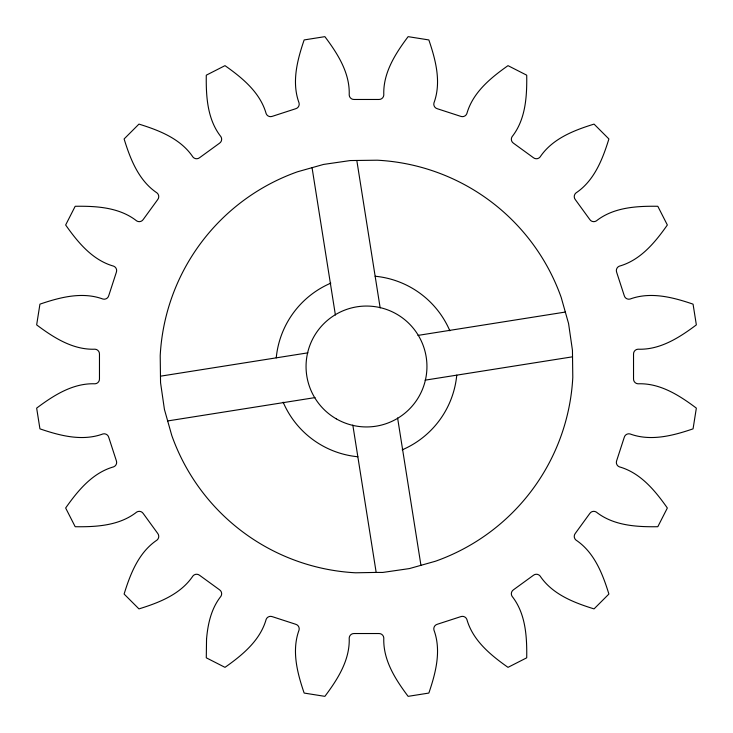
<?xml version="1.0" encoding="UTF-8"?>
<svg xmlns="http://www.w3.org/2000/svg" width="733" height="733" viewBox="0 0 733 733"><rect width="100%" height="100%" fill="white"/><g stroke="black" fill="none" stroke-linecap="round" stroke-linejoin="round"><path stroke-width="1.1" d="M160.472 376.185L307.924 352.83M417.966 335.402L565.326 312.056M167.674 420.944L315.034 397.598M425.076 380.17L572.528 356.815M376.166 572.418L355.688 572.794A206.578 206.578 0 0 1 171.769 435.457L164.43 409.454L160.554 382.708L160.206 355.688A206.578 206.578 0 0 1 297.543 171.769L323.546 164.43L350.292 160.554L377.312 160.206A206.578 206.578 0 0 1 561.231 297.543L568.57 323.546L572.446 350.292L572.794 377.312A206.578 206.578 0 0 1 435.457 561.231L409.454 568.57L382.708 572.446L376.166 572.418L352.82 425.058M356.815 160.472L380.17 307.924M397.598 417.966L420.944 565.326M312.056 167.674L335.402 315.034M456.76 375.122A90.672 90.672 0 0 1 402.188 449.851M357.878 456.76A90.672 90.672 0 0 1 283.149 402.188M276.24 357.878A90.672 90.672 0 0 1 330.812 283.149M375.122 276.24A90.672 90.672 0 0 1 449.851 330.812M206.541 639.158L206.285 657.813L224.994 667.351C242.293 655.155 260.169 640.587 266.161 619.33A4.746 4.746 0 0 1 272.319 616.673L295.646 624.25A4.746 4.746 0 0 1 299.064 630.023C291.422 650.739 297.314 673.031 304.149 693.061L324.884 696.35C337.574 679.409 350.072 660.03 349.201 637.967A4.746 4.746 0 0 1 354.241 633.532L378.759 633.532A4.746 4.746 0 0 1 383.799 637.967C382.928 660.03 395.426 679.409 408.116 696.35L428.851 693.061C435.686 673.031 441.578 650.739 433.936 630.023A4.746 4.746 0 0 1 437.354 624.25L460.681 616.673A4.746 4.746 0 0 1 466.839 619.33C472.831 640.587 490.707 655.155 508.006 667.351L526.715 657.813C527.018 636.656 525.735 613.631 512.065 596.286A4.746 4.746 0 0 1 513.54 589.744L533.377 575.323A4.746 4.746 0 0 1 540.056 575.955C552.325 594.307 573.829 602.645 594.051 608.894L608.894 594.051C602.645 573.829 594.307 552.325 575.955 540.056A4.746 4.746 0 0 1 575.323 533.377L589.744 513.54A4.746 4.746 0 0 1 596.286 512.065C613.631 525.735 636.656 527.018 657.813 526.715L667.351 508.006C655.155 490.707 640.587 472.831 619.33 466.839A4.746 4.746 0 0 1 616.673 460.681L624.25 437.354A4.746 4.746 0 0 1 630.023 433.936C650.739 441.578 673.031 435.686 693.061 428.851L696.35 408.116C679.409 395.426 660.03 382.928 637.967 383.799A4.746 4.746 0 0 1 633.532 378.759L633.532 354.241A4.746 4.746 0 0 1 637.967 349.201C660.03 350.072 679.409 337.574 696.35 324.884L693.061 304.149C673.031 297.314 650.739 291.422 630.023 299.064A4.746 4.746 0 0 1 624.25 295.646L616.673 272.319A4.746 4.746 0 0 1 619.33 266.161C640.587 260.169 655.155 242.293 667.351 224.994L657.813 206.285C636.656 205.982 613.631 207.265 596.286 220.935A4.746 4.746 0 0 1 589.744 219.46L575.323 199.623A4.746 4.746 0 0 1 575.955 192.944C594.307 180.675 602.645 159.171 608.894 138.949L594.051 124.106C573.829 130.355 552.325 138.693 540.056 157.045A4.746 4.746 0 0 1 533.377 157.677L513.54 143.256A4.746 4.746 0 0 1 512.065 136.714C525.735 119.369 527.018 96.344 526.715 75.187L508.006 65.649C490.707 77.845 472.831 92.413 466.839 113.67A4.746 4.746 0 0 1 460.681 116.327L437.354 108.75A4.746 4.746 0 0 1 433.936 102.977C441.578 82.261 435.686 59.969 428.851 39.939L408.116 36.65C395.426 53.591 382.928 72.97 383.799 95.033A4.746 4.746 0 0 1 378.759 99.468L354.241 99.468A4.746 4.746 0 0 1 349.201 95.033C350.072 72.97 337.574 53.591 324.884 36.65L304.149 39.939C297.314 59.969 291.422 82.261 299.064 102.977A4.746 4.746 0 0 1 295.646 108.75L272.319 116.327A4.746 4.746 0 0 1 266.161 113.67C260.169 92.413 242.293 77.845 224.994 65.649L206.285 75.187C205.982 96.344 207.265 119.369 220.935 136.714A4.746 4.746 0 0 1 219.46 143.256L199.623 157.677A4.746 4.746 0 0 1 192.944 157.045C180.675 138.693 159.171 130.355 138.949 124.106L124.106 138.949C130.355 159.171 138.693 180.675 157.045 192.944A4.746 4.746 0 0 1 157.677 199.623L143.256 219.46A4.746 4.746 0 0 1 136.714 220.935C119.369 207.265 96.344 205.982 75.187 206.285L65.649 224.994C77.845 242.293 92.413 260.169 113.67 266.161A4.746 4.746 0 0 1 116.327 272.319L108.75 295.646A4.746 4.746 0 0 1 102.977 299.064C82.261 291.422 59.969 297.314 39.939 304.149L36.65 324.884C53.591 337.574 72.97 350.072 95.033 349.201A4.746 4.746 0 0 1 99.468 354.241L99.468 378.759A4.746 4.746 0 0 1 95.033 383.799C72.97 382.928 53.591 395.426 36.65 408.116L39.939 428.851C59.969 435.686 82.261 441.578 102.977 433.936A4.746 4.746 0 0 1 108.75 437.354L116.327 460.681A4.746 4.746 0 0 1 113.67 466.839C92.413 472.831 77.845 490.707 65.649 508.006L75.187 526.715C96.344 527.018 119.369 525.735 136.714 512.065A4.746 4.746 0 0 1 143.256 513.54L157.677 533.377A4.746 4.746 0 0 1 157.045 540.056C138.693 552.325 130.355 573.829 124.106 594.051L138.949 608.894C159.171 602.645 180.675 594.307 192.944 575.955A4.746 4.746 0 0 1 199.623 575.323L219.46 589.744A4.746 4.746 0 0 1 220.935 596.286C211.223 608.518 207.824 623.939 206.541 639.158M336.273 418.845A60.445 60.445 0 0 0 426.945 366.5A60.445 60.445 0 0 0 336.273 314.155A60.445 60.445 0 0 0 336.273 418.845"/></g></svg>
